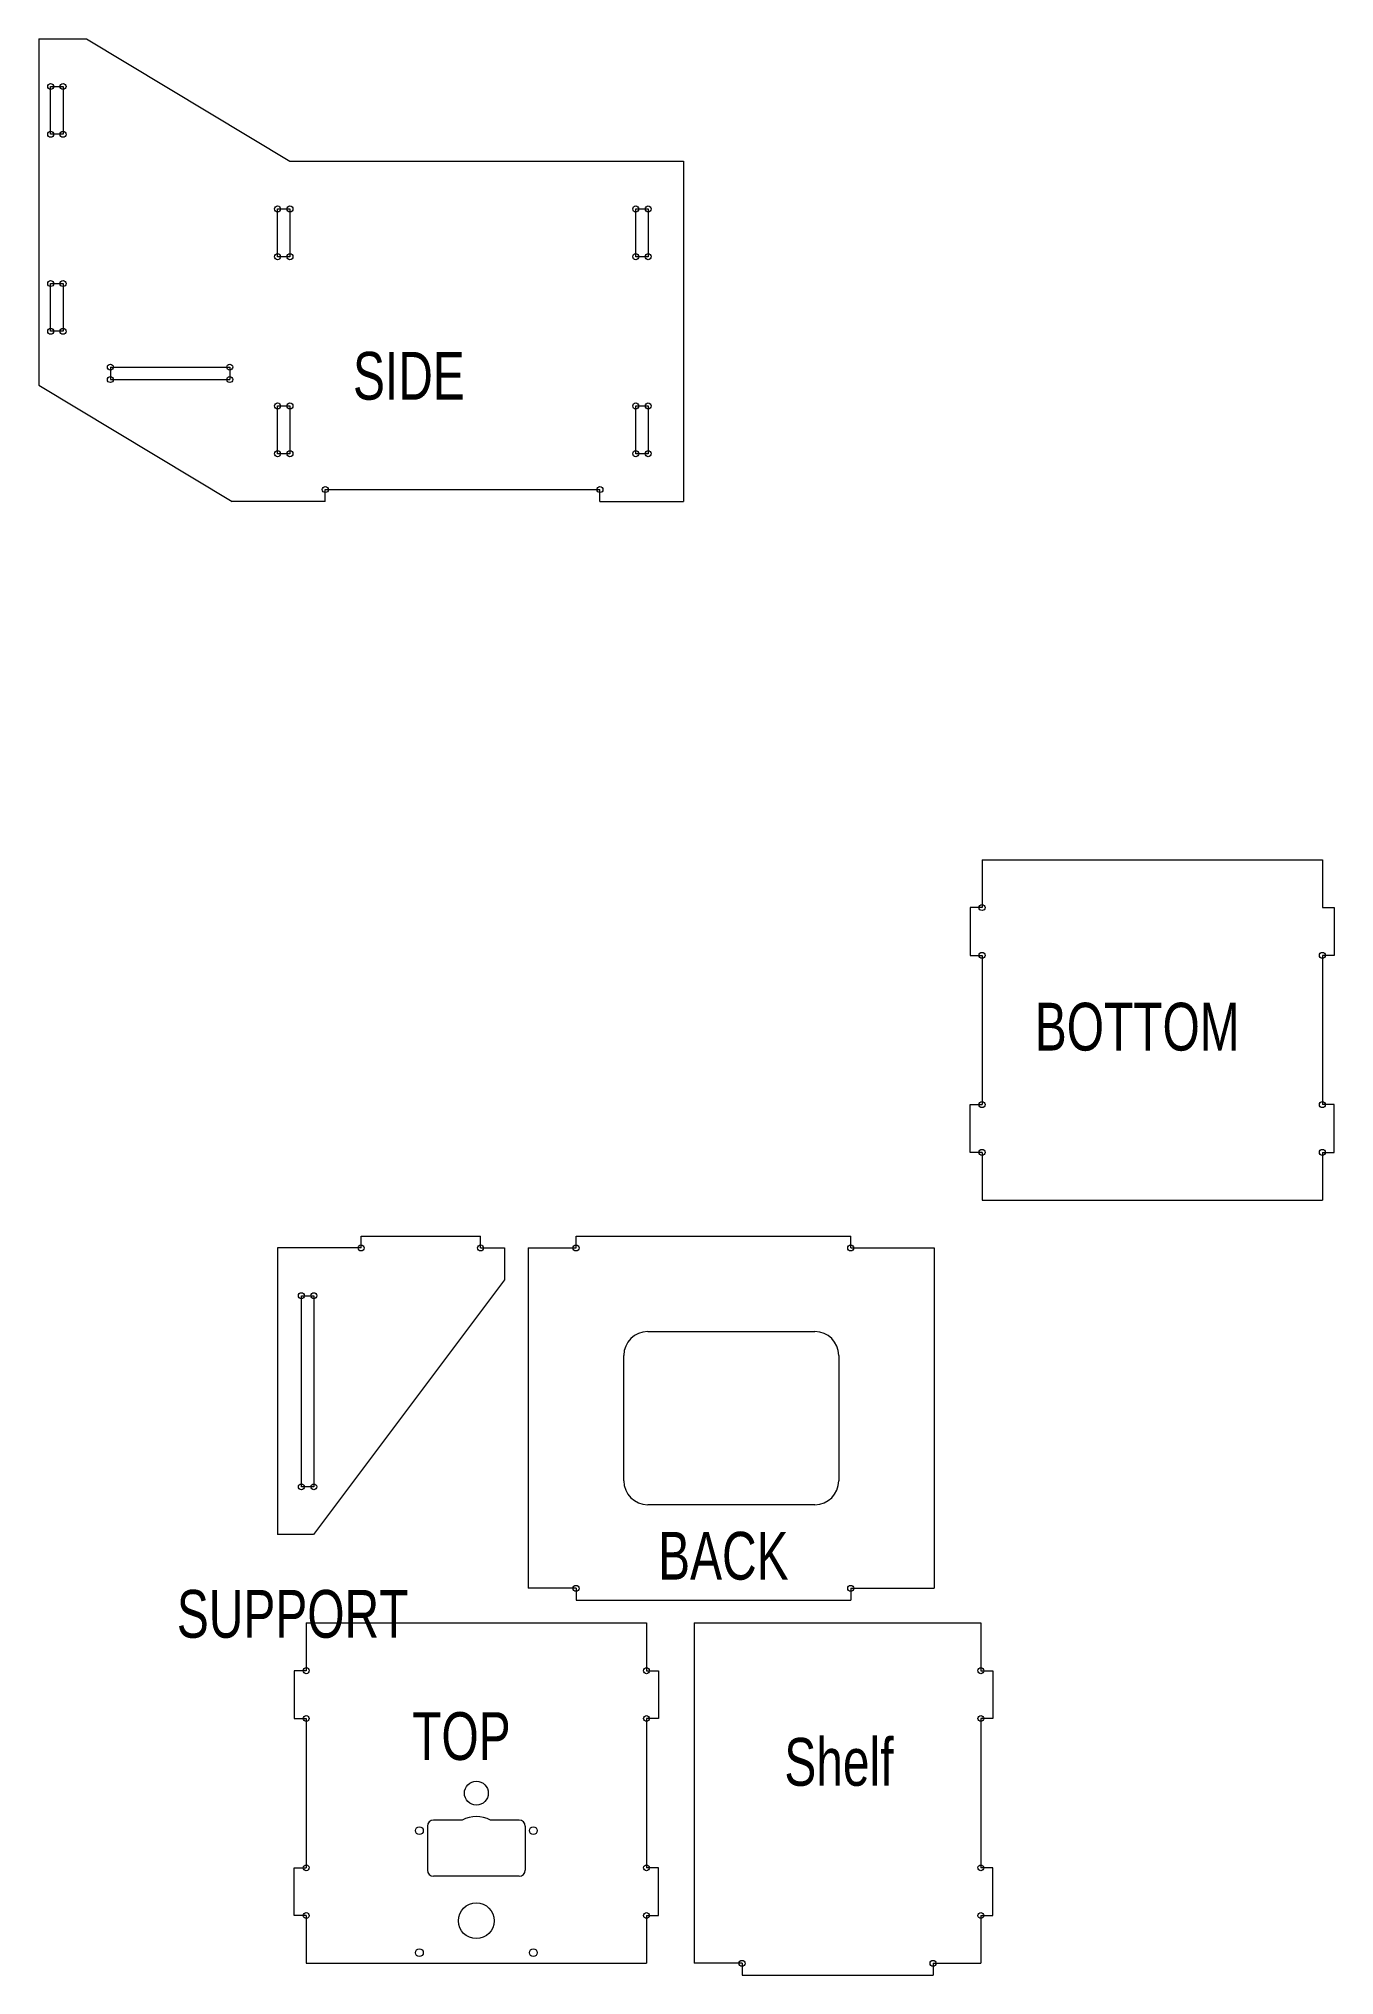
# Model space of a CAD drawing. Header units: inches. Extents: x -5 to 22.1, y 0.2 to 40.7.
import ezdxf

# ---------------------------------------------------------------- set-up
doc = ezdxf.new("R2010")
doc.units = ezdxf.units.IN
doc.layers.get('0').update_dxf_attribs({"linetype": 'CONTINUOUS', "lineweight": 0})
for name, color, linetype, lineweight in [('drills', 7, 'CONTINUOUS', 0), ('Holes', 7, 'CONTINUOUS', 0), ('labels', 7, 'CONTINUOUS', 0)]:
    doc.layers.add(name, color=color, linetype=linetype, lineweight=lineweight)
doc.styles.get("Standard").update_dxf_attribs({"font": 'txt', "width": 0.75})

# ---------------------------------------------------------------- blocks, each defined once
blk = doc.blocks.new('back_hole')
at = {"layer": 'Holes'}
for p, q in [((0.5, 3.125), (4, 3.125)), ((0, 0), (0, 2.625)), ((4.5, 2.625), (4.5, 0)), ((4, -0.5), (0.5, -0.5))]:
    blk.add_line(p, q, dxfattribs=at)
for centre, start, end in [((0.5, 2.625), 90, 180), ((4, 2.625), 0, 90), ((0.5, 0), 180, 270), ((4, 0), 270, 0)]:
    blk.add_arc(centre, 0.5, start, end, dxfattribs=at)
blk = doc.blocks.new('Motor')
for p, q in [((0.168, 2.652), (0.168, 1.727)), ((0.896, 2.777), (0.293, 2.777)), ((2.092, 2.777), (1.489, 2.777)), ((2.217, 2.652), (2.217, 1.727)), ((2.092, 1.602), (0.293, 1.602))]:
    blk.add_line(p, q)
for centre, radius in [((0, 2.555), 0.0825), ((2.385, 2.555), 0.0825), ((1.192, 0.669), 0.375), ((0, 0), 0.0825), ((2.385, 0), 0.0825)]:
    blk.add_circle(centre, radius)
for centre, radius, start, end in [((1.192, 2.227), 0.625, 61.6424, 118.3576), ((0.293, 2.652), 0.125, 90, 180), ((2.092, 2.652), 0.125, 0, 90), ((0.293, 1.727), 0.125, 180, 270), ((2.092, 1.727), 0.125, 270, 0)]:
    blk.add_arc(centre, radius, start, end)

msp = doc.modelspace()

# ---------------------------------------------------------------- linework, layer by layer
for p, q in [((-5, 40.6875), (-4, 40.6875)), ((-4, 40.6875), (0.26, 38.125)), ((0.26, 38.125), (8.5, 38.125)), ((8.5, 38.125), (8.5, 31)), ((-5, 33.4375), (-0.9478, 31)), ((1, 31), (1, 31.25)), ((1, 31.25), (6.75, 31.25)), ((6.75, 31), (6.75, 31.25)), ((6.75, 31), (8.5, 31)), ((14.75, 23.5), (21.875, 23.5)), ((14.75, 23.5), (14.75, 22.5)), ((21.875, 23.5), (21.875, 22.5)), ((14.75, 22.5), (14.5, 22.5)), ((14.5, 22.5), (14.5, 21.5)), ((21.875, 22.5), (22.125, 22.5)), ((22.125, 22.5), (22.125, 21.5)), ((14.5, 21.5), (14.75, 21.5)), ((14.75, 21.5), (14.75, 18.375)), ((22.125, 21.5), (21.875, 21.5)), ((21.875, 21.5), (21.875, 18.375)), ((14.5, 17.375), (14.5, 18.375)), ((14.5, 18.375), (14.75, 18.375)), ((22.125, 18.375), (21.875, 18.375)), ((22.125, 17.375), (22.125, 18.375)), ((14.75, 17.375), (14.5, 17.375)), ((14.75, 17.375), (14.75, 16.375)), ((21.875, 17.375), (22.125, 17.375)), ((21.875, 17.375), (21.875, 16.375)), ((14.75, 16.375), (21.875, 16.375)), ((1.75, 15.375), (1.75, 15.625)), ((1.75, 15.625), (4.25, 15.625)), ((4.25, 15.375), (4.25, 15.625)), ((6.25, 15.375), (6.25, 15.625)), ((6.25, 15.625), (12, 15.625)), ((12, 15.375), (12, 15.625)), ((0.75, 15.375), (0, 15.375)), ((0, 15.375), (0, 9.375)), ((1.75, 15.375), (0.75, 15.375)), ((4.25, 15.375), (4.75, 15.375)), ((4.75, 15.375), (4.75, 14.7083)), ((5.25, 15.375), (5.25, 8.25)), ((5.25, 15.375), (6.25, 15.375)), ((12, 15.375), (13.75, 15.375)), ((13.75, 15.375), (13.75, 8.25)), ((4.75, 14.7083), (0.75, 9.375)), ((0.75, 9.375), (0, 9.375)), ((6.25, 8.25), (5.25, 8.25)), ((6.25, 8.25), (6.25, 8)), ((12, 8.25), (12, 8)), ((12, 8.25), (13.75, 8.25)), ((6.25, 8), (12, 8)), ((0.6, 7.525), (7.725, 7.525)), ((0.6, 7.525), (0.6, 6.525)), ((7.725, 7.525), (7.725, 6.525)), ((8.725, 7.525), (8.725, 0.4)), ((8.725, 7.525), (14.725, 7.525)), ((14.725, 7.525), (14.725, 6.525)), ((0.6, 6.525), (0.35, 6.525)), ((0.35, 6.525), (0.35, 5.525)), ((7.725, 6.525), (7.975, 6.525)), ((7.975, 6.525), (7.975, 5.525)), ((14.725, 6.525), (14.975, 6.525)), ((14.975, 6.525), (14.975, 5.525)), ((0.35, 5.525), (0.6, 5.525)), ((0.6, 5.525), (0.6, 2.4)), ((7.975, 5.525), (7.725, 5.525)), ((7.725, 5.525), (7.725, 2.4)), ((14.725, 5.525), (14.725, 2.4)), ((14.975, 5.525), (14.725, 5.525)), ((0.35, 1.4), (0.35, 2.4)), ((0.35, 2.4), (0.6, 2.4)), ((7.975, 2.4), (7.725, 2.4)), ((7.975, 1.4), (7.975, 2.4)), ((14.975, 2.4), (14.725, 2.4)), ((14.975, 1.4), (14.975, 2.4)), ((0.6, 1.4), (0.35, 1.4)), ((0.6, 1.4), (0.6, 0.4)), ((7.725, 1.4), (7.975, 1.4)), ((7.725, 1.4), (7.725, 0.4)), ((14.725, 1.4), (14.725, 0.4)), ((14.725, 1.4), (14.975, 1.4)), ((0.6, 0.4), (7.725, 0.4)), ((2.7875, 0.4), (5.5375, 0.4)), ((9.725, 0.4), (8.725, 0.4)), ((9.725, 0.4), (9.725, 0.15)), ((9.725, 0.15), (13.725, 0.15)), ((13.725, 0.4), (13.725, 0.15)), ((13.725, 0.4), (14.725, 0.4))]:
    msp.add_line(p, q)
at = {"layer": 'drills'}
for p, q in [((-5, 40.6875), (-5, 33.4375)), ((1, 31), (-0.9478, 31))]:
    msp.add_line(p, q, dxfattribs=at)
for centre in [(-4.75, 39.6875), (-4.49, 39.6875), (-4.75, 38.6875), (-4.49, 38.6875), (0, 37.125), (0.26, 37.125), (7.5, 37.125), (7.76, 37.125), (0, 36.125), (0.26, 36.125), (7.5, 36.125), (7.76, 36.125), (-4.75, 35.5625), (-4.49, 35.5625), (-4.75, 34.5625), (-4.49, 34.5625), (-3.5, 33.8125), (-1, 33.8125), (-3.5, 33.5525), (-1, 33.5525), (0, 33), (0.26, 33), (7.5, 33), (7.76, 33), (0, 32), (0.26, 32), (7.5, 32), (7.76, 32), (7.76, 32), (1, 31.25), (6.75, 31.25), (14.75, 22.5), (14.75, 21.5), (21.875, 21.5), (14.75, 18.375), (21.875, 18.375), (14.75, 17.375), (21.875, 17.375), (1.75, 15.375), (4.25, 15.375), (6.25, 15.375), (12, 15.375), (0.5, 14.375), (0.76, 14.375), (0.5, 10.375), (0.76, 10.375), (6.25, 8.25), (12, 8.25), (0.6, 6.525), (7.725, 6.525), (14.725, 6.525), (0.6, 5.525), (7.725, 5.525), (14.725, 5.525), (0.6, 2.4), (7.725, 2.4), (14.725, 2.4), (0.6, 1.4), (7.725, 1.4), (14.725, 1.4), (9.725, 0.4), (13.725, 0.4)]:
    msp.add_circle(centre, 0.0625, dxfattribs=at)
at = {"layer": 'Holes'}
for p, q in [((-4.75, 39.6875), (-4.49, 39.6875)), ((-4.75, 38.6875), (-4.75, 39.6875)), ((-4.49, 39.6875), (-4.49, 38.6875)), ((-4.49, 38.6875), (-4.75, 38.6875)), ((0, 37.125), (0.26, 37.125)), ((0, 36.125), (0, 37.125)), ((0.26, 37.125), (0.26, 36.125)), ((7.5, 37.125), (7.76, 37.125)), ((7.5, 36.125), (7.5, 37.125)), ((7.76, 37.125), (7.76, 36.125)), ((0.26, 36.125), (0, 36.125)), ((7.76, 36.125), (7.5, 36.125)), ((-4.75, 35.5625), (-4.49, 35.5625)), ((-4.75, 34.5625), (-4.75, 35.5625)), ((-4.49, 35.5625), (-4.49, 34.5625)), ((-4.49, 34.5625), (-4.75, 34.5625)), ((-3.5, 33.8125), (-1, 33.8125)), ((-3.5, 33.8125), (-3.5, 33.5525)), ((-1, 33.8125), (-1, 33.5525)), ((-3.5, 33.5525), (-1, 33.5525)), ((0, 33), (0.26, 33)), ((0, 32), (0, 33)), ((0.26, 33), (0.26, 32)), ((7.5, 33), (7.76, 33)), ((7.5, 32), (7.5, 33)), ((7.76, 33), (7.76, 32)), ((0.26, 32), (0, 32)), ((7.76, 32), (7.5, 32)), ((0.5, 14.375), (0.76, 14.375)), ((0.5, 10.375), (0.5, 14.375)), ((0.76, 14.375), (0.76, 10.375)), ((0.76, 10.375), (0.5, 10.375))]:
    msp.add_line(p, q, dxfattribs=at)
msp.add_circle((4.1625, 3.9625), 0.25, dxfattribs=at)

# ---------------------------------------------------------------- block references
for name, p in [('back_hole', (7.25, 10.5)), ('Motor', (2.97, 0.6225))]:
    msp.add_blockref(name, p, dxfattribs=at)

# ---------------------------------------------------------------- texts
at = {"layer": 'labels', "char_height": 1, "width": 100, "attachment_point": 5}
for s, insert in [('SIDE\\P', (2.75, 33.625)), ('BOTTOM\\P', (18, 20)), ('BACK', (9.3339, 8.9247)), ('SUPPORT\\P', (0.3161, 7.7084)), ('TOP', (3.85, 5.15)), ('Shelf', (11.7535, 4.6099))]:
    msp.add_mtext(s, dxfattribs=dict(at, insert=insert))

doc.saveas('drawing.dxf')
